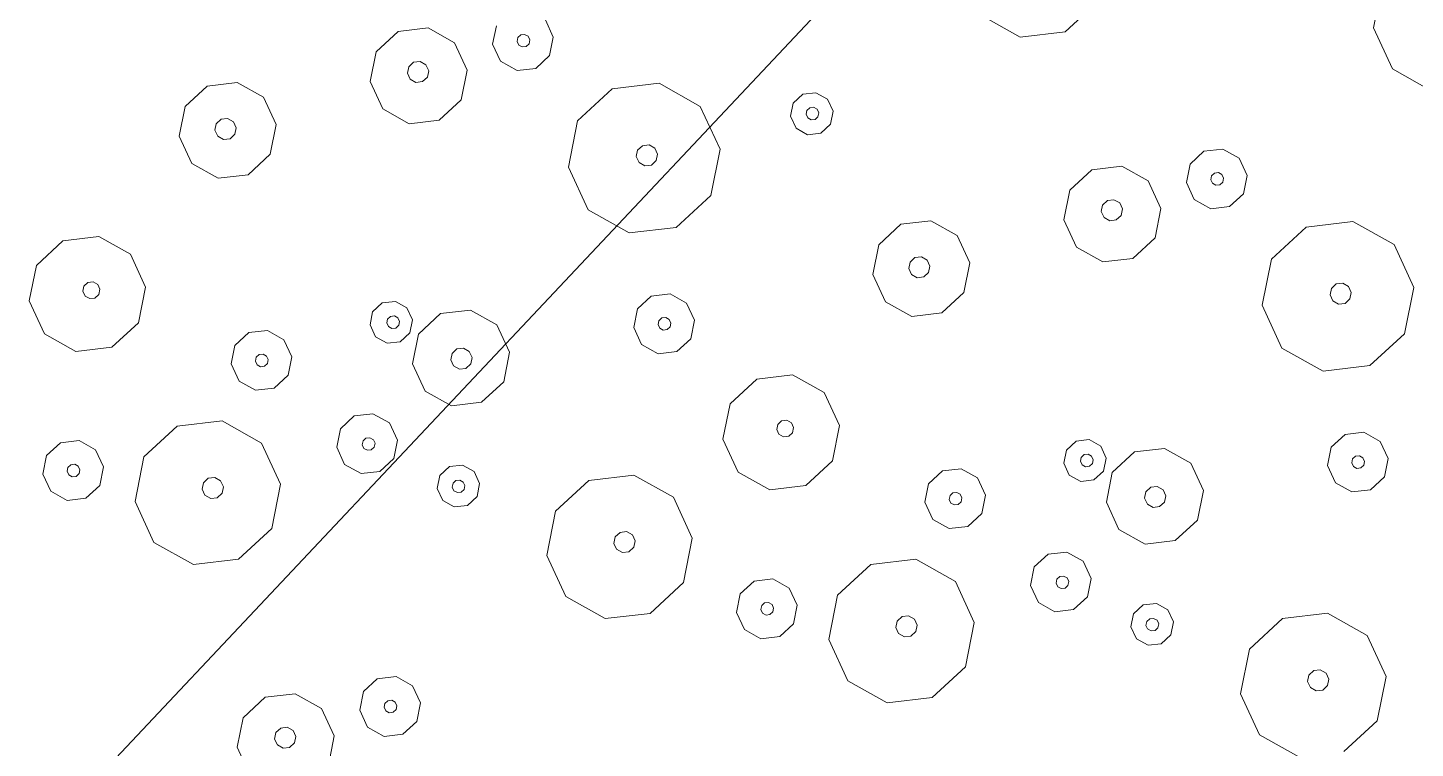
# Model space of a CAD drawing. Header units: metres. Extents: x -2858 to 512, y -1995 to 1252.
# Drawn here: x -547.377 to -543.741, y 364.215 to 366.104 of the extents above; entities that cross this region are included whole.
import ezdxf

# ---------------------------------------------------------------- set-up
doc = ezdxf.new("R2010")
doc.units = ezdxf.units.M
doc.layers.add('Calque commun', color=7, linetype='Continuous')

# ---------------------------------------------------------------- blocks, each defined once
blk = doc.blocks.new('pattern')
at = {"layer": 'Calque commun', "color": 54, "linetype": 'Continuous', "lineweight": 9}
for p, q in [((85.7143, 108.1863), (85.8165, 108.2467)), ((85.8165, 108.2467), (85.9346, 108.2354)), ((85.6671, 108.0775), (85.7143, 108.1863)), ((86.0236, 108.1569), (86.0494, 108.041)), ((85.6929, 107.9616), (85.6671, 108.0775)), ((85.8124, 108.0633), (85.8193, 108.0791)), ((85.8162, 108.0464), (85.8124, 108.0633)), ((85.8193, 108.0791), (85.8342, 108.0879)), ((85.8342, 108.0879), (85.8514, 108.0863)), ((85.8514, 108.0863), (85.8644, 108.0748)), ((85.8644, 108.0748), (85.8681, 108.0579)), ((85.8291, 108.0349), (85.8162, 108.0464)), ((85.8464, 108.0333), (85.8291, 108.0349)), ((85.8613, 108.0421), (85.8464, 108.0333)), ((85.8681, 108.0579), (85.8613, 108.0421)), ((86.0494, 108.041), (86.0022, 107.9322)), ((85.7819, 107.8831), (85.6929, 107.9616)), ((86.0022, 107.9322), (85.9, 107.8718)), ((85.9, 107.8718), (85.7819, 107.8831)), ((85.265, 107.7636), (85.2847, 107.809)), ((85.2847, 107.809), (85.3272, 107.8341)), ((85.3272, 107.8341), (85.3765, 107.8294)), ((85.3765, 107.8294), (85.4135, 107.7967)), ((85.3313, 107.768), (85.3403, 107.7733)), ((85.3403, 107.7733), (85.3506, 107.7723)), ((85.3506, 107.7723), (85.3584, 107.7654)), ((85.4135, 107.7967), (85.4243, 107.7484)), ((85.2757, 107.7153), (85.265, 107.7636)), ((85.3272, 107.7585), (85.3313, 107.768)), ((85.3294, 107.7484), (85.3272, 107.7585)), ((85.3372, 107.7415), (85.3294, 107.7484)), ((85.3476, 107.7405), (85.3372, 107.7415)), ((85.3565, 107.7458), (85.3476, 107.7405)), ((85.3606, 107.7553), (85.3565, 107.7458)), ((85.3584, 107.7654), (85.3606, 107.7553)), ((85.4243, 107.7484), (85.4046, 107.7031)), ((85.3128, 107.6826), (85.2757, 107.7153)), ((85.4046, 107.7031), (85.362, 107.6779)), ((85.362, 107.6779), (85.3128, 107.6826)), ((85.9652, 107.6436), (85.979, 107.6754)), ((85.979, 107.6754), (86.0088, 107.693)), ((86.0088, 107.693), (86.0432, 107.6897)), ((86.0432, 107.6897), (86.0692, 107.6668)), ((86.0692, 107.6668), (86.0767, 107.633)), ((85.9727, 107.6099), (85.9652, 107.6436)), ((86.0047, 107.6409), (86.0088, 107.6504)), ((86.0069, 107.6308), (86.0047, 107.6409)), ((86.0147, 107.6239), (86.0069, 107.6308)), ((86.0088, 107.6504), (86.0177, 107.6557)), ((86.0177, 107.6557), (86.0281, 107.6547)), ((86.034, 107.6282), (86.025, 107.6229)), ((86.0281, 107.6547), (86.0358, 107.6478)), ((86.0381, 107.6377), (86.034, 107.6282)), ((86.0358, 107.6478), (86.0381, 107.6377)), ((86.0767, 107.633), (86.0629, 107.6013)), ((84.9056, 107.5598), (85.0121, 107.6226)), ((85.0121, 107.6226), (85.1351, 107.6109)), ((85.1351, 107.6109), (85.2278, 107.5291)), ((85.9987, 107.587), (85.9727, 107.6099)), ((86.025, 107.6229), (86.0147, 107.6239)), ((86.0629, 107.6013), (86.0331, 107.5837)), ((84.8565, 107.4464), (84.9056, 107.5598)), ((86.0331, 107.5837), (85.9987, 107.587)), ((85.2278, 107.5291), (85.2546, 107.4084)), ((85.6702, 107.5043), (85.7384, 107.5446)), ((85.7384, 107.5446), (85.8171, 107.5371)), ((85.8171, 107.5371), (85.8764, 107.4847)), ((85.6388, 107.4318), (85.6702, 107.5043)), ((85.8764, 107.4847), (85.8936, 107.4075)), ((84.8833, 107.3257), (84.8565, 107.4464)), ((85.0177, 107.4306), (85.0246, 107.4465)), ((85.0246, 107.4465), (85.0395, 107.4553)), ((85.0395, 107.4553), (85.0567, 107.4537)), ((85.0567, 107.4537), (85.0696, 107.4422)), ((85.7459, 107.44), (85.7608, 107.4488)), ((85.7608, 107.4488), (85.778, 107.4471)), ((85.778, 107.4471), (85.791, 107.4357)), ((86.038, 107.4387), (86.0805, 107.4639)), ((86.0805, 107.4639), (86.1298, 107.4592)), ((86.1298, 107.4592), (86.1668, 107.4264)), ((85.0214, 107.4138), (85.0177, 107.4306)), ((85.0344, 107.4023), (85.0214, 107.4138)), ((85.0665, 107.4095), (85.0516, 107.4007)), ((85.0734, 107.4253), (85.0665, 107.4095)), ((85.0696, 107.4422), (85.0734, 107.4253)), ((85.2546, 107.4084), (85.2055, 107.295)), ((85.656, 107.3546), (85.6388, 107.4318)), ((85.739, 107.4241), (85.7459, 107.44)), ((85.7428, 107.4072), (85.739, 107.4241)), ((85.7948, 107.4188), (85.7879, 107.4029)), ((85.791, 107.4357), (85.7948, 107.4188)), ((86.0183, 107.3933), (86.038, 107.4387)), ((86.1668, 107.4264), (86.1776, 107.3782)), ((85.0516, 107.4007), (85.0344, 107.4023)), ((85.7557, 107.3957), (85.7428, 107.4072)), ((85.773, 107.3941), (85.7557, 107.3957)), ((85.7879, 107.4029), (85.773, 107.3941)), ((85.8936, 107.4075), (85.8622, 107.3349)), ((86.0291, 107.3451), (86.0183, 107.3933)), ((86.0792, 107.3912), (86.0833, 107.4007)), ((86.0815, 107.381), (86.0792, 107.3912)), ((86.0892, 107.3742), (86.0815, 107.381)), ((86.0833, 107.4007), (86.0923, 107.406)), ((86.0996, 107.3732), (86.0892, 107.3742)), ((86.0923, 107.406), (86.1026, 107.405)), ((86.1085, 107.3784), (86.0996, 107.3732)), ((86.1026, 107.405), (86.1104, 107.3981)), ((86.1127, 107.388), (86.1085, 107.3784)), ((86.1104, 107.3981), (86.1127, 107.388)), ((86.1776, 107.3782), (86.1579, 107.3328)), ((85.7153, 107.3022), (85.656, 107.3546)), ((86.0661, 107.3124), (86.0291, 107.3451)), ((86.3284, 107.2879), (86.4305, 107.3483)), ((86.4305, 107.3483), (86.5487, 107.337)), ((86.5487, 107.337), (86.6376, 107.2585)), ((84.976, 107.2439), (84.8833, 107.3257)), ((85.794, 107.2947), (85.7153, 107.3022)), ((85.8622, 107.3349), (85.794, 107.2947)), ((86.1153, 107.3077), (86.0661, 107.3124)), ((86.1579, 107.3328), (86.1153, 107.3077)), ((85.2055, 107.295), (85.099, 107.2322)), ((85.7766, 107.2579), (85.8064, 107.2755)), ((85.8064, 107.2755), (85.8408, 107.2722)), ((85.8408, 107.2722), (85.8668, 107.2493)), ((86.2812, 107.1791), (86.3284, 107.2879)), ((84.4904, 107.2517), (84.5162, 107.1359)), ((85.099, 107.2322), (84.976, 107.2439)), ((85.7628, 107.2261), (85.7766, 107.2579)), ((85.7985, 107.2257), (85.8026, 107.2353)), ((85.8026, 107.2353), (85.8115, 107.2406)), ((85.8115, 107.2406), (85.8219, 107.2396)), ((85.8219, 107.2396), (85.8297, 107.2327)), ((85.8297, 107.2327), (85.8319, 107.2226)), ((85.8668, 107.2493), (85.8743, 107.2155)), ((86.6376, 107.2585), (86.6634, 107.1426)), ((85.7703, 107.1923), (85.7628, 107.2261)), ((85.7963, 107.1694), (85.7703, 107.1923)), ((85.8007, 107.2156), (85.7985, 107.2257)), ((85.8085, 107.2087), (85.8007, 107.2156)), ((85.8188, 107.2078), (85.8085, 107.2087)), ((85.8278, 107.213), (85.8188, 107.2078)), ((85.8319, 107.2226), (85.8278, 107.213)), ((85.8743, 107.2155), (85.8605, 107.1837)), ((85.8307, 107.1662), (85.7963, 107.1694)), ((85.8605, 107.1837), (85.8307, 107.1662)), ((86.307, 107.0632), (86.2812, 107.1791)), ((86.4264, 107.1648), (86.4333, 107.1807)), ((86.4302, 107.1479), (86.4264, 107.1648)), ((86.4333, 107.1807), (86.4482, 107.1895)), ((86.4482, 107.1895), (86.4655, 107.1879)), ((86.4655, 107.1879), (86.4784, 107.1764)), ((86.4822, 107.1595), (86.4753, 107.1437)), ((86.4784, 107.1764), (86.4822, 107.1595)), ((84.5162, 107.1359), (84.469, 107.027)), ((86.4432, 107.1365), (86.4302, 107.1479)), ((86.4604, 107.1349), (86.4432, 107.1365)), ((86.4753, 107.1437), (86.4604, 107.1349)), ((86.6634, 107.1426), (86.6162, 107.0338)), ((86.0402, 107.0415), (86.0599, 107.0869)), ((86.0599, 107.0869), (86.1025, 107.112)), ((86.1025, 107.112), (86.1517, 107.1073)), ((86.1517, 107.1073), (86.1888, 107.0746)), ((84.978, 107.0382), (85.0206, 107.0634)), ((85.0206, 107.0634), (85.0698, 107.0587)), ((85.0698, 107.0587), (85.1069, 107.0259)), ((86.1024, 107.0364), (86.1066, 107.0459)), ((86.1066, 107.0459), (86.1155, 107.0512)), ((86.1155, 107.0512), (86.1258, 107.0502)), ((86.1258, 107.0502), (86.1336, 107.0433)), ((86.1888, 107.0746), (86.1995, 107.0263)), ((86.3959, 106.9847), (86.307, 107.0632)), ((84.469, 107.027), (84.3668, 106.9667)), ((84.9583, 106.9929), (84.978, 107.0382)), ((85.1069, 107.0259), (85.1176, 106.9777)), ((86.051, 106.9932), (86.0402, 107.0415)), ((86.1047, 107.0263), (86.1024, 107.0364)), ((86.1125, 107.0194), (86.1047, 107.0263)), ((86.1228, 107.0184), (86.1125, 107.0194)), ((86.1317, 107.0237), (86.1228, 107.0184)), ((86.1359, 107.0332), (86.1317, 107.0237)), ((86.1336, 107.0433), (86.1359, 107.0332)), ((86.1995, 107.0263), (86.1798, 106.981)), ((86.6162, 107.0338), (86.514, 106.9734)), ((84.9691, 106.9446), (84.9583, 106.9929)), ((85.0205, 106.9877), (85.0247, 106.9973)), ((85.0228, 106.9776), (85.0205, 106.9877)), ((85.0306, 106.9707), (85.0228, 106.9776)), ((85.0247, 106.9973), (85.0336, 107.0025)), ((85.0336, 107.0025), (85.044, 107.0016)), ((85.0499, 106.975), (85.0409, 106.9697)), ((85.044, 107.0016), (85.0517, 106.9947)), ((85.054, 106.9846), (85.0499, 106.975)), ((85.0517, 106.9947), (85.054, 106.9846)), ((85.1176, 106.9777), (85.098, 106.9323)), ((86.0881, 106.9605), (86.051, 106.9932)), ((86.1798, 106.981), (86.1373, 106.9558)), ((86.514, 106.9734), (86.3959, 106.9847)), ((85.0062, 106.9119), (84.9691, 106.9446)), ((85.0409, 106.9697), (85.0306, 106.9707)), ((85.1931, 106.9279), (85.2612, 106.9681)), ((85.2612, 106.9681), (85.34, 106.9606)), ((85.34, 106.9606), (85.3992, 106.9082)), ((86.1373, 106.9558), (86.0881, 106.9605)), ((86.6042, 106.9119), (86.6468, 106.937)), ((86.6468, 106.937), (86.696, 106.9324)), ((85.0554, 106.9072), (85.0062, 106.9119)), ((85.098, 106.9323), (85.0554, 106.9072)), ((85.1616, 106.8553), (85.1931, 106.9279)), ((85.3992, 106.9082), (85.4165, 106.831)), ((86.5845, 106.8665), (86.6042, 106.9119)), ((86.696, 106.9324), (86.7331, 106.8996)), ((86.7331, 106.8996), (86.7438, 106.8514)), ((86.5953, 106.8183), (86.5845, 106.8665)), ((86.6467, 106.8614), (86.6509, 106.8709)), ((86.6509, 106.8709), (86.6598, 106.8762)), ((86.6598, 106.8762), (86.6702, 106.8752)), ((86.6702, 106.8752), (86.6779, 106.8684)), ((86.6779, 106.8684), (86.6802, 106.8582)), ((85.1788, 106.7781), (85.1616, 106.8553)), ((85.2546, 106.8379), (85.2615, 106.8538)), ((85.2584, 106.821), (85.2546, 106.8379)), ((85.2615, 106.8538), (85.2764, 106.8626)), ((85.2764, 106.8626), (85.2936, 106.8609)), ((85.2936, 106.8609), (85.3066, 106.8495)), ((85.3103, 106.8326), (85.3035, 106.8167)), ((85.3066, 106.8495), (85.3103, 106.8326)), ((85.4165, 106.831), (85.385, 106.7584)), ((86.649, 106.8513), (86.6467, 106.8614)), ((86.6568, 106.8444), (86.649, 106.8513)), ((86.6671, 106.8434), (86.6568, 106.8444)), ((86.6761, 106.8487), (86.6671, 106.8434)), ((86.6802, 106.8582), (86.6761, 106.8487)), ((86.7438, 106.8514), (86.7242, 106.806)), ((85.2713, 106.8096), (85.2584, 106.821)), ((85.2886, 106.8079), (85.2713, 106.8096)), ((85.3035, 106.8167), (85.2886, 106.8079)), ((86.6324, 106.7856), (86.5953, 106.8183)), ((86.7242, 106.806), (86.6816, 106.7809)), ((85.2381, 106.7257), (85.1788, 106.7781)), ((85.385, 106.7584), (85.3169, 106.7182)), ((86.6816, 106.7809), (86.6324, 106.7856)), ((85.3169, 106.7182), (85.2381, 106.7257)), ((86.1793, 106.6799), (86.261, 106.7282)), ((86.261, 106.7282), (86.3555, 106.7192)), ((86.3555, 106.7192), (86.4267, 106.6563)), ((85.6336, 106.6503), (85.7018, 106.6905)), ((85.7018, 106.6905), (85.7805, 106.683)), ((85.7805, 106.683), (85.8398, 106.6306)), ((85.6022, 106.5777), (85.6336, 106.6503)), ((86.1415, 106.5928), (86.1793, 106.6799)), ((86.4267, 106.6563), (86.4473, 106.5637)), ((86.6568, 106.59), (86.759, 106.6503)), ((86.759, 106.6503), (86.8771, 106.6391)), ((85.8398, 106.6306), (85.857, 106.5534)), ((86.8771, 106.6391), (86.9661, 106.5605)), ((85.6194, 106.5005), (85.6022, 106.5777)), ((85.7026, 106.5619), (85.7095, 106.5777)), ((85.7095, 106.5777), (85.7244, 106.5865)), ((85.7244, 106.5865), (85.7416, 106.5849)), ((85.7416, 106.5849), (85.7546, 106.5734)), ((85.7546, 106.5734), (85.7583, 106.5565)), ((86.1622, 106.5002), (86.1415, 106.5928)), ((86.2577, 106.5815), (86.2632, 106.5941)), ((86.2607, 106.5679), (86.2577, 106.5815)), ((86.2632, 106.5941), (86.2752, 106.6012)), ((86.2752, 106.6012), (86.2889, 106.5999)), ((86.2889, 106.5999), (86.2993, 106.5907)), ((86.3023, 106.5772), (86.2968, 106.5645)), ((86.2993, 106.5907), (86.3023, 106.5772)), ((86.6096, 106.4811), (86.6568, 106.59)), ((85.7064, 106.545), (85.7026, 106.5619)), ((85.7193, 106.5335), (85.7064, 106.545)), ((85.7515, 106.5407), (85.7366, 106.5319)), ((85.7583, 106.5565), (85.7515, 106.5407)), ((85.857, 106.5534), (85.8256, 106.4809)), ((86.2711, 106.5588), (86.2607, 106.5679)), ((86.2849, 106.5575), (86.2711, 106.5588)), ((86.2968, 106.5645), (86.2849, 106.5575)), ((86.4473, 106.5637), (86.4096, 106.4766)), ((86.9661, 106.5605), (86.9919, 106.4447)), ((85.6787, 106.4481), (85.6194, 106.5005)), ((85.7366, 106.5319), (85.7193, 106.5335)), ((86.2333, 106.4373), (86.1622, 106.5002)), ((85.8256, 106.4809), (85.7574, 106.4406)), ((86.4096, 106.4766), (86.3278, 106.4283)), ((86.6354, 106.3653), (86.6096, 106.4811)), ((86.7549, 106.4669), (86.7618, 106.4828)), ((86.7587, 106.45), (86.7549, 106.4669)), ((86.7618, 106.4828), (86.7767, 106.4916)), ((86.7767, 106.4916), (86.7939, 106.4899)), ((86.7939, 106.4899), (86.8069, 106.4785)), ((86.8069, 106.4785), (86.8106, 106.4616)), ((84.8974, 106.4431), (85.0155, 106.4318)), ((85.0155, 106.4318), (85.1044, 106.3533)), ((85.7574, 106.4406), (85.6787, 106.4481)), ((86.3278, 106.4283), (86.2333, 106.4373)), ((86.7716, 106.4386), (86.7587, 106.45)), ((86.7889, 106.4369), (86.7716, 106.4386)), ((86.8038, 106.4457), (86.7889, 106.4369)), ((86.8106, 106.4616), (86.8038, 106.4457)), ((86.9919, 106.4447), (86.9447, 106.3358)), ((86.7244, 106.2867), (86.6354, 106.3653)), ((87.4537, 106.3471), (87.4963, 106.3722)), ((87.4963, 106.3722), (87.5455, 106.3675)), ((87.5455, 106.3675), (87.5826, 106.3348)), ((85.1044, 106.3533), (85.1302, 106.2374)), ((86.9447, 106.3358), (86.8425, 106.2755)), ((87.434, 106.3017), (87.4537, 106.3471)), ((87.5826, 106.3348), (87.5933, 106.2865)), ((86.8425, 106.2755), (86.7244, 106.2867)), ((87.4448, 106.2534), (87.434, 106.3017)), ((87.4962, 106.2966), (87.5003, 106.3061)), ((87.4985, 106.2864), (87.4962, 106.2966)), ((87.5063, 106.2796), (87.4985, 106.2864)), ((87.5003, 106.3061), (87.5093, 106.3114)), ((87.5093, 106.3114), (87.5196, 106.3104)), ((87.5255, 106.2839), (87.5166, 106.2786)), ((87.5196, 106.3104), (87.5274, 106.3035)), ((87.5297, 106.2934), (87.5255, 106.2839)), ((87.5274, 106.3035), (87.5297, 106.2934)), ((87.5933, 106.2865), (87.5736, 106.2412)), ((87.4818, 106.2207), (87.4448, 106.2534)), ((87.5166, 106.2786), (87.5063, 106.2796)), ((87.6687, 106.2367), (87.7369, 106.2769)), ((86.2075, 106.1673), (86.2272, 106.2126)), ((86.2272, 106.2126), (86.2697, 106.2377)), ((86.2697, 106.2377), (86.319, 106.2331)), ((86.319, 106.2331), (86.356, 106.2003)), ((87.5311, 106.216), (87.4818, 106.2207)), ((87.5736, 106.2412), (87.5311, 106.216)), ((87.6373, 106.1641), (87.6687, 106.2367)), ((86.2738, 106.1717), (86.2828, 106.1769)), ((86.2828, 106.1769), (86.2931, 106.1759)), ((86.2931, 106.1759), (86.3009, 106.1691)), ((86.356, 106.2003), (86.3668, 106.1521)), ((86.2182, 106.119), (86.2075, 106.1673)), ((86.2697, 106.1621), (86.2738, 106.1717)), ((86.2719, 106.152), (86.2697, 106.1621)), ((86.2797, 106.1451), (86.2719, 106.152)), ((86.2901, 106.1441), (86.2797, 106.1451)), ((86.299, 106.1494), (86.2901, 106.1441)), ((86.3031, 106.1589), (86.299, 106.1494)), ((86.3009, 106.1691), (86.3031, 106.1589)), ((86.3668, 106.1521), (86.3471, 106.1067)), ((87.6545, 106.0869), (87.6373, 106.1641)), ((87.7303, 106.1468), (87.7372, 106.1626)), ((87.734, 106.1299), (87.7303, 106.1468)), ((87.7372, 106.1626), (87.7521, 106.1714)), ((87.7521, 106.1714), (87.7693, 106.1698)), ((87.7693, 106.1698), (87.7823, 106.1583)), ((87.786, 106.1414), (87.7791, 106.1256)), ((87.7823, 106.1583), (87.786, 106.1414)), ((87.8921, 106.1398), (87.8606, 106.0673)), ((85.5626, 106.086), (85.5764, 106.1178)), ((85.5764, 106.1178), (85.6062, 106.1354)), ((85.6062, 106.1354), (85.6407, 106.1321)), ((85.6407, 106.1321), (85.6666, 106.1092)), ((85.6666, 106.1092), (85.6741, 106.0754)), ((86.2553, 106.0863), (86.2182, 106.119)), ((86.3471, 106.1067), (86.3045, 106.0816)), ((87.747, 106.1184), (87.734, 106.1299)), ((87.7642, 106.1168), (87.747, 106.1184)), ((87.7791, 106.1256), (87.7642, 106.1168)), ((85.5702, 106.0522), (85.5626, 106.086)), ((85.6004, 106.0832), (85.6046, 106.0927)), ((85.6027, 106.073), (85.6004, 106.0832)), ((85.6105, 106.0662), (85.6027, 106.073)), ((85.6046, 106.0927), (85.6135, 106.098)), ((85.6208, 106.0652), (85.6105, 106.0662)), ((85.6135, 106.098), (85.6238, 106.097)), ((85.6297, 106.0704), (85.6208, 106.0652)), ((85.6238, 106.097), (85.6316, 106.0901)), ((85.6339, 106.08), (85.6297, 106.0704)), ((85.6316, 106.0901), (85.6339, 106.08)), ((85.6741, 106.0754), (85.6604, 106.0436)), ((86.3045, 106.0816), (86.2553, 106.0863)), ((86.9077, 106.0473), (86.9215, 106.079)), ((86.9215, 106.079), (86.9513, 106.0966)), ((86.9513, 106.0966), (86.9857, 106.0933)), ((86.9857, 106.0933), (87.0117, 106.0704)), ((87.0117, 106.0704), (87.0192, 106.0367)), ((87.7138, 106.0345), (87.6545, 106.0869)), ((87.8606, 106.0673), (87.7925, 106.027)), ((85.5961, 106.0293), (85.5702, 106.0522)), ((85.6306, 106.026), (85.5961, 106.0293)), ((85.6604, 106.0436), (85.6306, 106.026)), ((86.9152, 106.0135), (86.9077, 106.0473)), ((86.9472, 106.0445), (86.9513, 106.0541)), ((86.9494, 106.0344), (86.9472, 106.0445)), ((86.9572, 106.0275), (86.9494, 106.0344)), ((86.9513, 106.0541), (86.9602, 106.0593)), ((86.9675, 106.0265), (86.9572, 106.0275)), ((86.9602, 106.0593), (86.9706, 106.0583)), ((86.9765, 106.0318), (86.9675, 106.0265)), ((86.9706, 106.0583), (86.9783, 106.0515)), ((86.9806, 106.0413), (86.9765, 106.0318)), ((86.9783, 106.0515), (86.9806, 106.0413)), ((87.0192, 106.0367), (87.0054, 106.0049)), ((87.7925, 106.027), (87.7138, 106.0345)), ((85.8481, 105.9634), (85.9546, 106.0263)), ((85.9546, 106.0263), (86.0776, 106.0145)), ((86.0776, 106.0145), (86.1703, 105.9327)), ((86.9412, 105.9906), (86.9152, 106.0135)), ((86.9756, 105.9873), (86.9412, 105.9906)), ((87.0054, 106.0049), (86.9756, 105.9873)), ((85.799, 105.85), (85.8481, 105.9634)), ((86.1703, 105.9327), (86.1972, 105.8121)), ((86.6127, 105.908), (86.6809, 105.9482)), ((86.6809, 105.9482), (86.7596, 105.9407)), ((86.7596, 105.9407), (86.8189, 105.8884)), ((86.5813, 105.8354), (86.6127, 105.908)), ((86.8189, 105.8884), (86.8361, 105.8111)), ((85.8258, 105.7294), (85.799, 105.85)), ((85.9602, 105.8343), (85.967, 105.8502)), ((85.967, 105.8502), (85.9819, 105.859)), ((85.9819, 105.859), (85.9992, 105.8573)), ((85.9992, 105.8573), (86.0122, 105.8459)), ((86.0122, 105.8459), (86.0159, 105.829)), ((86.6884, 105.8436), (86.7033, 105.8524)), ((86.7033, 105.8524), (86.7205, 105.8508)), ((86.7205, 105.8508), (86.7335, 105.8393)), ((86.9805, 105.8424), (87.023, 105.8675)), ((87.023, 105.8675), (87.0723, 105.8628)), ((87.0723, 105.8628), (87.1093, 105.8301)), ((85.9639, 105.8174), (85.9602, 105.8343)), ((85.9769, 105.8059), (85.9639, 105.8174)), ((86.009, 105.8131), (85.9941, 105.8043)), ((86.0159, 105.829), (86.009, 105.8131)), ((86.1972, 105.8121), (86.148, 105.6987)), ((86.5985, 105.7582), (86.5813, 105.8354)), ((86.6815, 105.8277), (86.6884, 105.8436)), ((86.6853, 105.8108), (86.6815, 105.8277)), ((86.6982, 105.7994), (86.6853, 105.8108)), ((86.7373, 105.8224), (86.7304, 105.8065)), ((86.7335, 105.8393), (86.7373, 105.8224)), ((86.8361, 105.8111), (86.8047, 105.7386)), ((86.9608, 105.797), (86.9805, 105.8424)), ((87.0258, 105.8043), (87.0348, 105.8096)), ((87.0348, 105.8096), (87.0451, 105.8086)), ((87.0451, 105.8086), (87.0529, 105.8017)), ((87.1093, 105.8301), (87.1201, 105.7818)), ((85.9941, 105.8043), (85.9769, 105.8059)), ((86.7155, 105.7977), (86.6982, 105.7994)), ((86.7304, 105.8065), (86.7155, 105.7977)), ((86.9716, 105.7487), (86.9608, 105.797)), ((87.0217, 105.7948), (87.0258, 105.8043)), ((87.024, 105.7847), (87.0217, 105.7948)), ((87.0317, 105.7778), (87.024, 105.7847)), ((87.0421, 105.7768), (87.0317, 105.7778)), ((87.051, 105.7821), (87.0421, 105.7768)), ((87.0552, 105.7916), (87.051, 105.7821)), ((87.0529, 105.8017), (87.0552, 105.7916)), ((87.1201, 105.7818), (87.1004, 105.7365)), ((86.6578, 105.7058), (86.5985, 105.7582)), ((86.8047, 105.7386), (86.7365, 105.6983)), ((87.0086, 105.716), (86.9716, 105.7487)), ((87.1004, 105.7365), (87.0578, 105.7113)), ((87.2709, 105.6916), (87.373, 105.7519)), ((87.373, 105.7519), (87.4912, 105.7406)), ((87.4912, 105.7406), (87.5801, 105.6621)), ((85.9185, 105.6476), (85.8258, 105.7294)), ((86.7365, 105.6983), (86.6578, 105.7058)), ((87.0578, 105.7113), (87.0086, 105.716)), ((86.148, 105.6987), (86.0415, 105.6358)), ((86.7191, 105.6615), (86.7489, 105.6791)), ((86.7489, 105.6791), (86.7833, 105.6758)), ((86.7833, 105.6758), (86.8093, 105.6529)), ((87.2236, 105.5827), (87.2709, 105.6916)), ((86.0415, 105.6358), (85.9185, 105.6476)), ((86.7053, 105.6298), (86.7191, 105.6615)), ((86.7128, 105.596), (86.7053, 105.6298)), ((86.741, 105.6294), (86.7451, 105.6389)), ((86.7432, 105.6193), (86.741, 105.6294)), ((86.7451, 105.6389), (86.754, 105.6442)), ((86.754, 105.6442), (86.7644, 105.6432)), ((86.7644, 105.6432), (86.7721, 105.6363)), ((86.7721, 105.6363), (86.7744, 105.6262)), ((86.8093, 105.6529), (86.8168, 105.6191)), ((87.5801, 105.6621), (87.6059, 105.5463)), ((86.7388, 105.5731), (86.7128, 105.596)), ((86.751, 105.6124), (86.7432, 105.6193)), ((86.7613, 105.6114), (86.751, 105.6124)), ((86.7703, 105.6167), (86.7613, 105.6114)), ((86.7744, 105.6262), (86.7703, 105.6167)), ((86.8168, 105.6191), (86.803, 105.5874)), ((87.3758, 105.5844), (87.3907, 105.5932)), ((87.3907, 105.5932), (87.408, 105.5915)), ((87.408, 105.5915), (87.4209, 105.5801)), ((86.7732, 105.5698), (86.7388, 105.5731)), ((86.803, 105.5874), (86.7732, 105.5698)), ((87.2495, 105.4669), (87.2236, 105.5827)), ((87.3689, 105.5685), (87.3758, 105.5844)), ((87.3727, 105.5516), (87.3689, 105.5685)), ((87.4247, 105.5632), (87.4178, 105.5473)), ((87.4209, 105.5801), (87.4247, 105.5632)), ((87.3857, 105.5401), (87.3727, 105.5516)), ((87.4029, 105.5385), (87.3857, 105.5401)), ((87.4178, 105.5473), (87.4029, 105.5385)), ((87.6059, 105.5463), (87.5587, 105.4374)), ((86.9827, 105.4452), (87.0024, 105.4905)), ((87.0024, 105.4905), (87.045, 105.5156)), ((87.045, 105.5156), (87.0942, 105.511)), ((87.0942, 105.511), (87.1313, 105.4782)), ((85.9205, 105.4419), (85.9631, 105.467)), ((85.9631, 105.467), (86.0123, 105.4623)), ((86.0123, 105.4623), (86.0494, 105.4296)), ((86.9935, 105.3969), (86.9827, 105.4452)), ((87.0449, 105.44), (87.0491, 105.4496)), ((87.0491, 105.4496), (87.058, 105.4548)), ((87.058, 105.4548), (87.0683, 105.4538)), ((87.0683, 105.4538), (87.0761, 105.447)), ((87.0761, 105.447), (87.0784, 105.4368)), ((87.1313, 105.4782), (87.142, 105.43)), ((87.3384, 105.3883), (87.2495, 105.4669)), ((85.9008, 105.3965), (85.9205, 105.4419)), ((86.0494, 105.4296), (86.0601, 105.3813)), ((87.0472, 105.4299), (87.0449, 105.44)), ((87.055, 105.423), (87.0472, 105.4299)), ((87.0653, 105.422), (87.055, 105.423)), ((87.0742, 105.4273), (87.0653, 105.422)), ((87.0784, 105.4368), (87.0742, 105.4273)), ((87.142, 105.43), (87.1223, 105.3846)), ((87.5587, 105.4374), (87.4565, 105.3771)), ((85.963, 105.3914), (85.9672, 105.4009)), ((85.9653, 105.3812), (85.963, 105.3914)), ((85.9731, 105.3744), (85.9653, 105.3812)), ((85.9672, 105.4009), (85.9761, 105.4062)), ((85.9834, 105.3734), (85.9731, 105.3744)), ((85.9761, 105.4062), (85.9865, 105.4052)), ((85.9924, 105.3787), (85.9834, 105.3734)), ((85.9865, 105.4052), (85.9942, 105.3983)), ((85.9965, 105.3882), (85.9924, 105.3787)), ((85.9942, 105.3983), (85.9965, 105.3882)), ((86.0601, 105.3813), (86.0405, 105.336)), ((87.0305, 105.3642), (86.9935, 105.3969)), ((87.1223, 105.3846), (87.0798, 105.3595)), ((87.4565, 105.3771), (87.3384, 105.3883)), ((86.0405, 105.336), (85.9979, 105.3108)), ((86.1356, 105.3315), (86.2037, 105.3717)), ((86.2037, 105.3717), (86.2824, 105.3642)), ((86.2824, 105.3642), (86.3417, 105.3119)), ((87.0798, 105.3595), (87.0305, 105.3642)), ((87.5467, 105.3155), (87.5893, 105.3407)), ((87.5893, 105.3407), (87.6385, 105.336)), ((87.6385, 105.336), (87.6756, 105.3033)), ((86.1041, 105.2589), (86.1356, 105.3315)), ((86.3417, 105.3119), (86.3589, 105.2346)), ((87.527, 105.2702), (87.5467, 105.3155)), ((87.6756, 105.3033), (87.6863, 105.255)), ((86.204, 105.2574), (86.2189, 105.2662)), ((86.2189, 105.2662), (86.2361, 105.2646)), ((86.2361, 105.2646), (86.2491, 105.2531)), ((87.5378, 105.2219), (87.527, 105.2702)), ((87.5892, 105.2651), (87.5934, 105.2746)), ((87.5915, 105.2549), (87.5892, 105.2651)), ((87.5934, 105.2746), (87.6023, 105.2799)), ((87.6023, 105.2799), (87.6126, 105.2789)), ((87.6126, 105.2789), (87.6204, 105.272)), ((87.6204, 105.272), (87.6227, 105.2619)), ((86.1213, 105.1817), (86.1041, 105.2589)), ((86.1971, 105.2416), (86.204, 105.2574)), ((86.2009, 105.2247), (86.1971, 105.2416)), ((86.2528, 105.2362), (86.246, 105.2204)), ((86.2491, 105.2531), (86.2528, 105.2362)), ((86.3589, 105.2346), (86.3275, 105.1621)), ((87.5993, 105.248), (87.5915, 105.2549)), ((87.6096, 105.2471), (87.5993, 105.248)), ((87.6186, 105.2523), (87.6096, 105.2471)), ((87.6227, 105.2619), (87.6186, 105.2523)), ((87.6863, 105.255), (87.6667, 105.2096)), ((86.2138, 105.2132), (86.2009, 105.2247)), ((86.2311, 105.2116), (86.2138, 105.2132)), ((86.246, 105.2204), (86.2311, 105.2116)), ((87.5749, 105.1892), (87.5378, 105.2219)), ((87.6667, 105.2096), (87.6241, 105.1845)), ((86.1806, 105.1293), (86.1213, 105.1817)), ((86.3275, 105.1621), (86.2594, 105.1218)), ((87.6241, 105.1845), (87.5749, 105.1892)), ((86.2594, 105.1218), (86.1806, 105.1293)), ((87.1218, 105.0835), (87.2035, 105.1318)), ((87.2035, 105.1318), (87.298, 105.1228)), ((87.298, 105.1228), (87.3692, 105.06)), ((86.5761, 105.0539), (86.6443, 105.0941)), ((86.6443, 105.0941), (86.723, 105.0866)), ((86.723, 105.0866), (86.7823, 105.0343)), ((87.084, 104.9965), (87.1218, 105.0835)), ((86.5447, 104.9814), (86.5761, 105.0539)), ((87.3692, 105.06), (87.3898, 104.9673)), ((86.7823, 105.0343), (86.7995, 104.9571)), ((86.5619, 104.9041), (86.5447, 104.9814)), ((86.6451, 104.9655), (86.652, 104.9814)), ((86.652, 104.9814), (86.6669, 104.9902)), ((86.6669, 104.9902), (86.6841, 104.9885)), ((86.6841, 104.9885), (86.6971, 104.9771)), ((86.6971, 104.9771), (86.7008, 104.9602)), ((87.1047, 104.9038), (87.084, 104.9965)), ((87.2002, 104.9851), (87.2057, 104.9978)), ((87.2032, 104.9716), (87.2002, 104.9851)), ((87.2057, 104.9978), (87.2177, 105.0048)), ((87.2177, 105.0048), (87.2315, 105.0035)), ((87.2315, 105.0035), (87.2418, 104.9944)), ((87.2448, 104.9808), (87.2393, 104.9681)), ((87.2418, 104.9944), (87.2448, 104.9808)), ((86.6489, 104.9486), (86.6451, 104.9655)), ((86.6618, 104.9372), (86.6489, 104.9486)), ((86.6791, 104.9355), (86.6618, 104.9372)), ((86.694, 104.9443), (86.6791, 104.9355)), ((86.7008, 104.9602), (86.694, 104.9443)), ((86.7995, 104.9571), (86.7681, 104.8845)), ((87.2136, 104.9624), (87.2032, 104.9716)), ((87.2274, 104.9611), (87.2136, 104.9624)), ((87.2393, 104.9681), (87.2274, 104.9611)), ((87.3898, 104.9673), (87.3521, 104.8802)), ((86.6212, 104.8518), (86.5619, 104.9041)), ((87.1758, 104.841), (87.1047, 104.9038)), ((86.7681, 104.8845), (86.6999, 104.8443)), ((87.3521, 104.8802), (87.2703, 104.832)), ((86.6999, 104.8443), (86.6212, 104.8518)), ((87.2703, 104.832), (87.1758, 104.841))]:
    blk.add_line(p, q, dxfattribs=at)
at = {"layer": 'Calque commun', "color": 7, "linetype": 'Continuous', "lineweight": 9}
mesh = blk.add_polyface(dxfattribs=at)
corners = [(70.8497, 113.5412), (53.8349, 19.1692), (74.7282, 106.3237), (76.0435, 113.5984), (74.769, 106.1763), (58.8077, 18.2701), (114.1703, 105.207), (114.1703, 98.5387)]
mesh.append_faces([[corners[k] for k in face] for face in [(3, 4, 6)]], dxfattribs={"vtx0": -1, "vtx1": -1, "color": 7})
mesh.append_faces([[corners[k] for k in face] for face in [(3, 2, 4)]], dxfattribs={"vtx0": -1, "vtx2": -1, "color": 7})
mesh.append_faces([[corners[k] for k in face] for face in [(5, 2, 1)]], dxfattribs={"vtx1": -1, "color": 7})
mesh.append_faces([[corners[k] for k in face] for face in [(0, 1, 2), (3, 0, 2)]], dxfattribs={"vtx1": -1, "vtx2": -1, "color": 7})
mesh.append_faces([[corners[k] for k in face] for face in [(4, 7, 6)]], dxfattribs={"vtx2": -1, "color": 7})

msp = doc.modelspace()

# ---------------------------------------------------------------- block references
at = {"layer": 'Calque commun', "color": 0, "linetype": 'ByBlock', "lineweight": -2, "rotation": 228.1617603435354}
msp.add_blockref('pattern', (-567.2453, 500.4263), dxfattribs=at)

doc.saveas('drawing.dxf')
